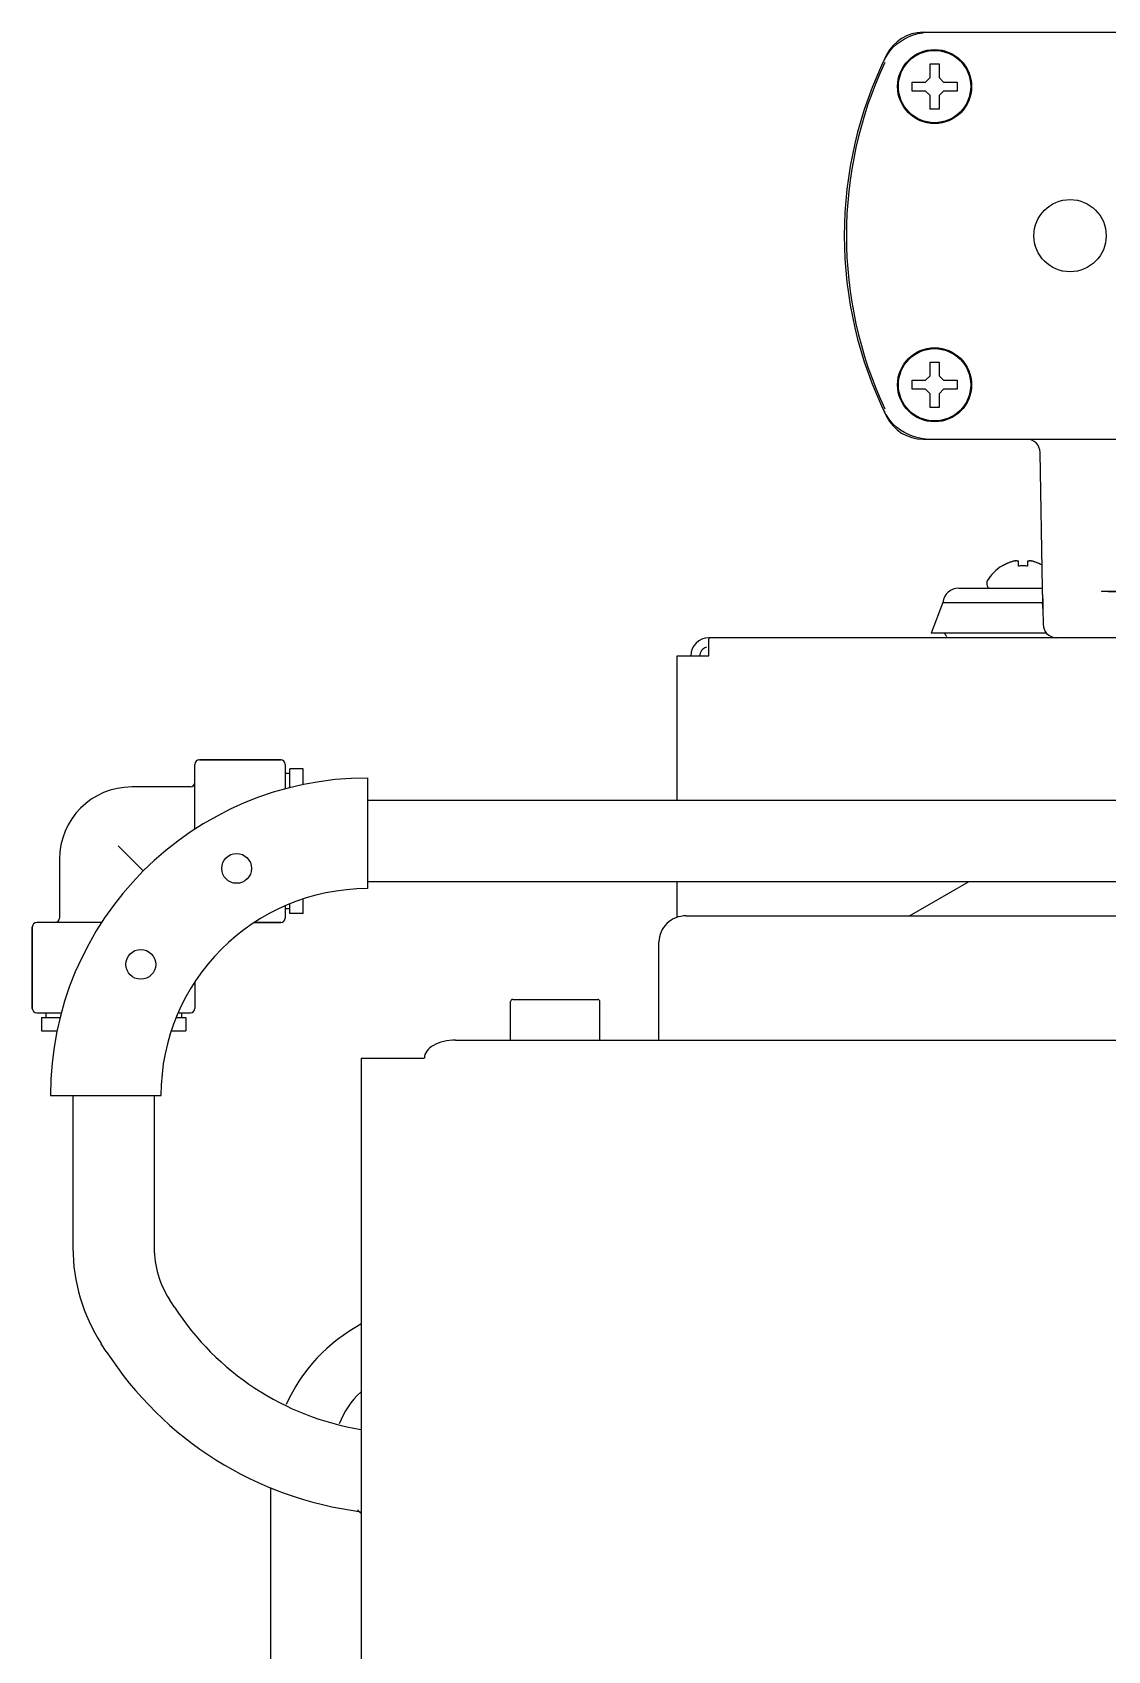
# Model space of a CAD drawing. Header units: millimetres. Extents: x 2355 to 9028, y 2010 to 7655.
# Drawn here: x 5846.3 to 5965.4, y 3088.1 to 3267.2 of the extents above; entities that cross this region are included whole.
import ezdxf

# ---------------------------------------------------------------- set-up
doc = ezdxf.new("R2010")
doc.units = ezdxf.units.MM
doc.header["$LTSCALE"] = 739.2
doc.layers.get('0').update_dxf_attribs({"linetype": 'CONTINUOUS'})
doc.layers.add('ASSI', color=7, linetype='CONTINUOUS')
doc.layers.add('GEOM', color=7, linetype='CONTINUOUS')

msp = doc.modelspace()

# ---------------------------------------------------------------- linework, layer by layer
at = {"color": 7, "linetype": 'Continuous'}
for p, q in [((5945.72, 3262.18), (5945.72, 3263.68)), ((5945.72, 3263.68), (5946.72, 3263.68)), ((5946.72, 3263.68), (5946.72, 3262.18)), ((5943.72, 3260.68), (5943.72, 3261.68)), ((5943.72, 3261.68), (5945.22, 3261.68)), ((5945.22, 3260.68), (5943.72, 3260.68)), ((5945.22, 3261.68), (5945.72, 3262.18)), ((5945.72, 3260.18), (5945.22, 3260.68)), ((5946.72, 3262.18), (5947.22, 3261.68)), ((5947.22, 3260.68), (5946.72, 3260.18)), ((5947.22, 3261.68), (5948.72, 3261.68)), ((5948.72, 3260.68), (5947.22, 3260.68)), ((5948.72, 3261.68), (5948.72, 3260.68)), ((5945.72, 3258.68), (5945.72, 3260.18)), ((5946.72, 3260.18), (5946.72, 3258.68)), ((5946.72, 3258.68), (5945.72, 3258.68)), ((5945.72, 3229.18), (5945.72, 3230.68)), ((5945.72, 3230.68), (5946.72, 3230.68)), ((5946.72, 3230.68), (5946.72, 3229.18)), ((5943.72, 3227.68), (5943.72, 3228.68)), ((5943.72, 3228.68), (5945.22, 3228.68)), ((5945.22, 3228.68), (5945.72, 3229.18)), ((5946.72, 3229.18), (5947.22, 3228.68)), ((5947.22, 3228.68), (5948.72, 3228.68)), ((5948.72, 3228.68), (5948.72, 3227.68)), ((5945.22, 3227.68), (5943.72, 3227.68)), ((5945.72, 3227.18), (5945.22, 3227.68)), ((5945.72, 3225.68), (5945.72, 3227.18)), ((5947.22, 3227.68), (5946.72, 3227.18)), ((5946.72, 3227.18), (5946.72, 3225.68)), ((5948.72, 3227.68), (5947.22, 3227.68)), ((5946.72, 3225.68), (5945.72, 3225.68)), ((5953.7, 3208.12), (5953.7, 3208.15)), ((5955.43, 3208.68), (5955.41, 3208.68)), ((5955.5, 3208.12), (5955.5, 3208.67)), ((5956.57, 3208.68), (5956.5, 3208.67)), ((5956.5, 3208.67), (5956.5, 3208.12)), ((5864.32, 3178.99), (5864.32, 3186.18)), ((5873.82, 3186.68), (5864.82, 3186.68)), ((5874.32, 3186.18), (5874.32, 3183.45)), ((5874.82, 3183.57), (5874.82, 3185.68)), ((5876.32, 3185.68), (5874.82, 3185.68)), ((5876.32, 3183.92), (5876.32, 3185.68)), ((5863.82, 3183.68), (5857.32, 3183.68)), ((5874.82, 3185.18), (5874.32, 3185.18)), ((5855.82, 3177.18), (5858.63, 3174.36)), ((5849.32, 3175.68), (5849.32, 3169.18)), ((5876.32, 3169.68), (5876.32, 3171.27)), ((5874.32, 3170.5), (5874.32, 3169.18)), ((5874.82, 3170.18), (5874.32, 3170.18)), ((5874.82, 3169.68), (5874.82, 3170.7)), ((5876.32, 3169.68), (5874.82, 3169.68)), ((5846.32, 3168.18), (5846.32, 3159.18)), ((5854.01, 3168.68), (5846.82, 3168.68)), ((5873.82, 3168.68), (5870.92, 3168.68)), ((5864.32, 3162.07), (5864.32, 3159.18)), ((5846.82, 3158.68), (5849.54, 3158.68)), ((5847.82, 3158.68), (5847.82, 3158.18)), ((5862.5, 3158.68), (5863.82, 3158.68)), ((5862.82, 3158.68), (5862.82, 3158.18)), ((5899.52, 3160.18), (5908.92, 3160.18)), ((5847.32, 3158.18), (5847.32, 3156.68)), ((5847.32, 3158.18), (5849.43, 3158.18)), ((5862.29, 3158.18), (5863.32, 3158.18)), ((5863.32, 3158.18), (5863.32, 3156.68)), ((5847.32, 3156.68), (5849.07, 3156.68)), ((5861.73, 3156.68), (5863.32, 3156.68))]:
    msp.add_line(p, q, dxfattribs=at)
for centre, radius, start, end in [((5956.19, 3204.07), 4.75, 118.9687, 121.5341), ((5956.19, 3204.07), 4.75, 118.0074, 118.9684), ((5956.19, 3204.07), 4.75, 116.6813, 118.0074), ((5956.19, 3204.08), 4.74, 115.5402, 116.6812), ((5956.18, 3204.08), 4.74, 114.5722, 115.5402), ((5956.18, 3204.09), 4.73, 113.3175, 114.5722), ((5956.18, 3204.09), 4.73, 112.5474, 113.3174), ((5956.18, 3204.1), 4.72, 111.0025, 112.5476), ((5956.17, 3204.1), 4.72, 110.5181, 111.0023), ((5956.17, 3204.11), 4.7, 108.4656, 110.5187), ((5956.16, 3204.13), 4.68, 107.3773, 108.465), ((5956.16, 3204.15), 4.67, 106.3949, 107.3772), ((5956.15, 3204.18), 4.64, 104.3176, 106.3964), ((5955.26, 3206.68), 2.01, 95.1401, 97.2744), ((5955.26, 3206.71), 1.98, 94.2856, 95.1372), ((5955.26, 3206.72), 1.97, 93.0233, 94.286), ((5955.25, 3206.73), 1.96, 91.9964, 93.0228), ((5955.25, 3206.73), 1.95, 90.9261, 91.9964), ((5955.25, 3206.74), 1.95, 88.8459, 90.9258), ((5955.25, 3206.73), 1.96, 87.6233, 88.8455), ((5955.25, 3206.73), 1.96, 86.7841, 87.6235), ((5955.25, 3206.71), 1.97, 85.3984, 86.7833), ((5955.25, 3206.68), 2.01, 82.7259, 84.7415), ((5956.01, 3204.36), 3.79, 95.0778, 97.5988), ((5956, 3204.37), 3.78, 92.5427, 95.0772), ((5956, 3204.38), 3.77, 87.4579, 92.5421), ((5956, 3204.37), 3.78, 84.9228, 87.4573), ((5956, 3204.36), 3.79, 82.4012, 84.9222), ((5956.76, 3206.7), 1.98, 94.6009, 95.2558), ((5956.76, 3206.71), 1.97, 93.2166, 94.6016), ((5956.75, 3206.73), 1.96, 92.3765, 93.2159), ((5956.75, 3206.73), 1.95, 91.1544, 92.3767), ((5956.75, 3206.74), 1.95, 89.0741, 91.1541), ((5956.75, 3206.73), 1.95, 88.0037, 89.0738), ((5956.75, 3206.73), 1.96, 86.9771, 88.0037), ((5956.75, 3206.72), 1.97, 85.714, 86.9767), ((5956.75, 3206.71), 1.98, 84.8627, 85.7144), ((5956.75, 3206.68), 2.01, 82.7256, 84.8598), ((5955.86, 3204.18), 4.64, 73.6036, 75.6824), ((5955.85, 3204.15), 4.67, 72.6228, 73.6051), ((5955.84, 3204.13), 4.68, 71.535, 72.6227), ((5955.84, 3204.11), 4.7, 69.4813, 71.5344), ((5955.83, 3204.1), 4.72, 68.9977, 69.4819), ((5955.83, 3204.1), 4.72, 67.4524, 68.9975), ((5955.83, 3204.09), 4.73, 66.6826, 67.4526), ((5955.83, 3204.09), 4.73, 65.4278, 66.6825), ((5955.82, 3204.08), 4.74, 64.4598, 65.4278), ((5955.82, 3204.08), 4.74, 63.3188, 64.4598), ((5955.82, 3204.07), 4.75, 61.9926, 63.3187), ((5955.82, 3204.07), 4.75, 61.0278, 61.9926), ((5864.82, 3186.18), 0.5, 90, 180), ((5873.82, 3186.18), 0.5, 0, 90), ((5857.32, 3175.68), 8, 90, 180), ((5863.82, 3184.18), 0.5, 270, 360), ((5846.82, 3168.18), 0.5, 90, 180), ((5848.82, 3169.18), 0.5, 270, 360), ((5873.82, 3169.18), 0.5, 270, 360), ((5846.82, 3159.18), 0.5, 180, 270), ((5863.82, 3159.18), 0.5, 270, 360), ((5899.52, 3159.93), 0.25, 89.9998, 180), ((5908.92, 3159.93), 0.25, 0, 90.0002)]:
    msp.add_arc(centre, radius, start, end, dxfattribs=at)
at = {"layer": 'ASSI', "linetype": 'Continuous'}
for p, q in [((5948.92, 3205.68), (5958.17, 3205.68)), ((5947.14, 3204.09), (5945.83, 3200.68)), ((5947.14, 3204.09), (5958.18, 3204.09))]:
    msp.add_line(p, q, dxfattribs=at)
at = {"layer": 'ASSI', "color": 7, "linetype": 'Continuous'}
for p, q in [((5952, 3206.28), (5952, 3206.08)), ((5864.82, 3186.68), (5873.82, 3186.68)), ((5883.44, 3184.68), (5883.44, 3172.43)), ((5846.32, 3159.18), (5846.32, 3168.18)), ((5870.92, 3168.68), (5873.82, 3168.68)), ((5899.27, 3155.68), (5899.27, 3159.93)), ((5909.17, 3155.68), (5909.17, 3159.93)), ((5848.32, 3149.55), (5860.57, 3149.55))]:
    msp.add_line(p, q, dxfattribs=at)
for centre, radius in [((5946.22, 3261.18), 4), ((5946.22, 3228.18), 4), ((5868.94, 3174.67), 1.65), ((5858.33, 3164.05), 1.65)]:
    msp.add_circle(centre, radius, dxfattribs=at)
for centre, radius, start, end in [((5956.2, 3204.06), 4.8, 121.4579, 149.6988), ((5952.4, 3206.28), 0.4, 149.6988, 180), ((5952.4, 3206.08), 0.4, 180, 270), ((5883.44, 3149.55), 35.12, 90, 180), ((5883.44, 3149.55), 22.88, 90, 180)]:
    msp.add_arc(centre, radius, start, end, dxfattribs=at)
at = {"layer": 'ASSI', "linetype": 'Continuous'}
msp.add_arc((5948.92, 3203.88), 1.8, 90, 173.0057, dxfattribs=at)
at = {"layer": 'ASSI', "color": 7, "linetype": 'Continuous'}
msp.add_ellipse((5967.22, 3205.32), major_axis=(2.5, 0), ratio=0.017455, dxfattribs=at)
at = {"layer": 'GEOM', "color": 7, "linetype": 'Continuous'}
for p, q in [((5944.94, 3267.18), (6087.5, 3267.18)), ((5944.94, 3222.18), (6087.5, 3222.18)), ((5958.17, 3205.63), (5957.9, 3220.7)), ((5958.2, 3203.44), (5958.24, 3201.65)), ((5921.22, 3200.18), (5921.22, 3200.02)), ((6021.32, 3182.18), (5883.44, 3182.18)), ((6021.32, 3173.18), (5883.44, 3173.18)), ((5850.82, 3149.55), (5850.82, 3132.68)), ((5859.82, 3149.55), (5859.82, 3132.68)), ((5862.07, 3126.11), (5861.51, 3126.97)), ((5854.51, 3121.22), (5853.95, 3122.08)), ((5872.72, 3045.03), (5872.72, 3106.16))]:
    msp.add_line(p, q, dxfattribs=at)
at = {"layer": 'GEOM', "linetype": 'Continuous'}
for p, q in [((5947.14, 3204.09), (5945.83, 3200.68)), ((5996.72, 3200.18), (5921.22, 3200.18)), ((5921.22, 3198.18), (5921.22, 3200.02)), ((5958.64, 3200.68), (5945.83, 3200.68)), ((5917.72, 3182.18), (5917.72, 3198.18)), ((5917.72, 3198.18), (5921.22, 3198.18)), ((5917.72, 3169.26), (5917.72, 3173.18)), ((5943.46, 3169.42), (5949.96, 3173.18)), ((5918.7, 3169.42), (6715.74, 3169.42)), ((5915.7, 3155.68), (5915.7, 3166.53)), ((5893.19, 3155.68), (6741.26, 3155.68)), ((5882.72, 3153.68), (5882.72, 2139.28)), ((5882.72, 3153.68), (5889.72, 3153.68))]:
    msp.add_line(p, q, dxfattribs=at)
at = {"layer": 'GEOM', "color": 7, "linetype": 'Continuous'}
for centre, radius in [((5946.22, 3261.18), 4.1), ((5961.22, 3244.68), 4), ((5946.22, 3228.18), 4.1)]:
    msp.add_circle(centre, radius, dxfattribs=at)
for centre, radius, start, end in [((5944.94, 3262.68), 4.5, 89.9984, 153.6114), ((5945.57, 3261.67), 5.5, 90.0093, 96.5079), ((5981.22, 3244.68), 45, 153.6098, 206.3902), ((5945.55, 3261.69), 5.48, 151.8647, 154.5058), ((5945.58, 3261.67), 5.52, 147.1837, 151.8635), ((5945.57, 3261.67), 5.51, 141.6984, 147.1872), ((5981.7, 3244.68), 45.25, 154.9331, 205.0669), ((5945.55, 3227.67), 5.48, 205.4942, 208.1346), ((5945.58, 3227.68), 5.52, 208.1358, 212.8162), ((5944.94, 3226.67), 4.5, 206.3886, 270.0016), ((5945.57, 3227.68), 5.51, 212.8128, 218.3064), ((5945.57, 3227.68), 5.5, 263.4921, 269.9907), ((5975.57, 3204.84), 17.41, 179.6013, 182.3166), ((5948.07, 3200.98), 0.8, 202.3457, 232.3249), ((5921.22, 3198.18), 1, 105.4975, 180), ((5870.32, 3132.68), 19.5, 180, 212.9048), ((5870.32, 3132.68), 10.5, 180, 212.9048), ((5887.67, 3142.68), 30.5, 212.9048, 260.6372), ((5891.72, 3107.5), 19, 118.3272, 155.6425), ((5887.67, 3142.68), 39.5, 212.9048, 262.7705), ((5888.72, 3110.03), 9, 132.0773, 159.3889), ((5888.72, 3110.03), 9, 224.8306, 227.9227)]:
    msp.add_arc(centre, radius, start, end, dxfattribs=at)
at = {"layer": 'GEOM', "linetype": 'Continuous'}
msp.add_arc((5921.22, 3198.18), 2, 90, 180, dxfattribs=at)
at = {"layer": 'GEOM', "color": 7, "linetype": 'Continuous'}
msp.add_ellipse((5956.4, 3220.67), major_axis=(1.25, 0.84), ratio=0.998054, start_param=-0.574753, end_param=0.976781, dxfattribs=at)
at = {"layer": 'GEOM', "linetype": 'Continuous'}
msp.add_ellipse((5893.19, 3153.68), major_axis=(3.46, 0), ratio=0.57735, start_param=1.570796, end_param=3.141593, dxfattribs=at)
at = {"layer": 'GEOM', "color": 7, "linetype": 'Continuous'}
for points in [[(5941.25, 3265.09), (5942.13, 3266.19), (5943.54, 3266.98), (5944.94, 3267.14)], [(5944.94, 3222.21), (5943.54, 3222.37), (5942.13, 3223.16), (5941.25, 3224.27)], [(5958.17, 3204.96), (5958.17, 3205.18), (5958.17, 3205.41), (5958.17, 3205.63)], [(5958.2, 3203.44), (5958.2, 3203.67), (5958.19, 3203.9), (5958.18, 3204.13)], [(5958.21, 3204.53), (5958.2, 3204.17), (5958.2, 3203.8), (5958.2, 3203.44)], [(5958.24, 3201.65), (5958.24, 3201.3), (5958.39, 3200.93), (5958.63, 3200.67)], [(5958.63, 3200.67), (5958.9, 3200.37), (5959.33, 3200.18), (5959.74, 3200.18)]]:
    msp.add_open_spline(points, degree=3, dxfattribs=at)
at = {"layer": 'GEOM', "linetype": 'Continuous'}
msp.add_open_spline([(5918.7, 3169.42), (5918.31, 3169.42), (5917.53, 3169.27), (5916.53, 3168.63), (5915.86, 3167.67), (5915.7, 3166.9), (5915.7, 3166.53)], degree=3, knots=[0, 0, 0, 0, 0.25399, 0.505661, 0.754016, 1, 1, 1, 1], dxfattribs=at)

doc.saveas('drawing.dxf')
